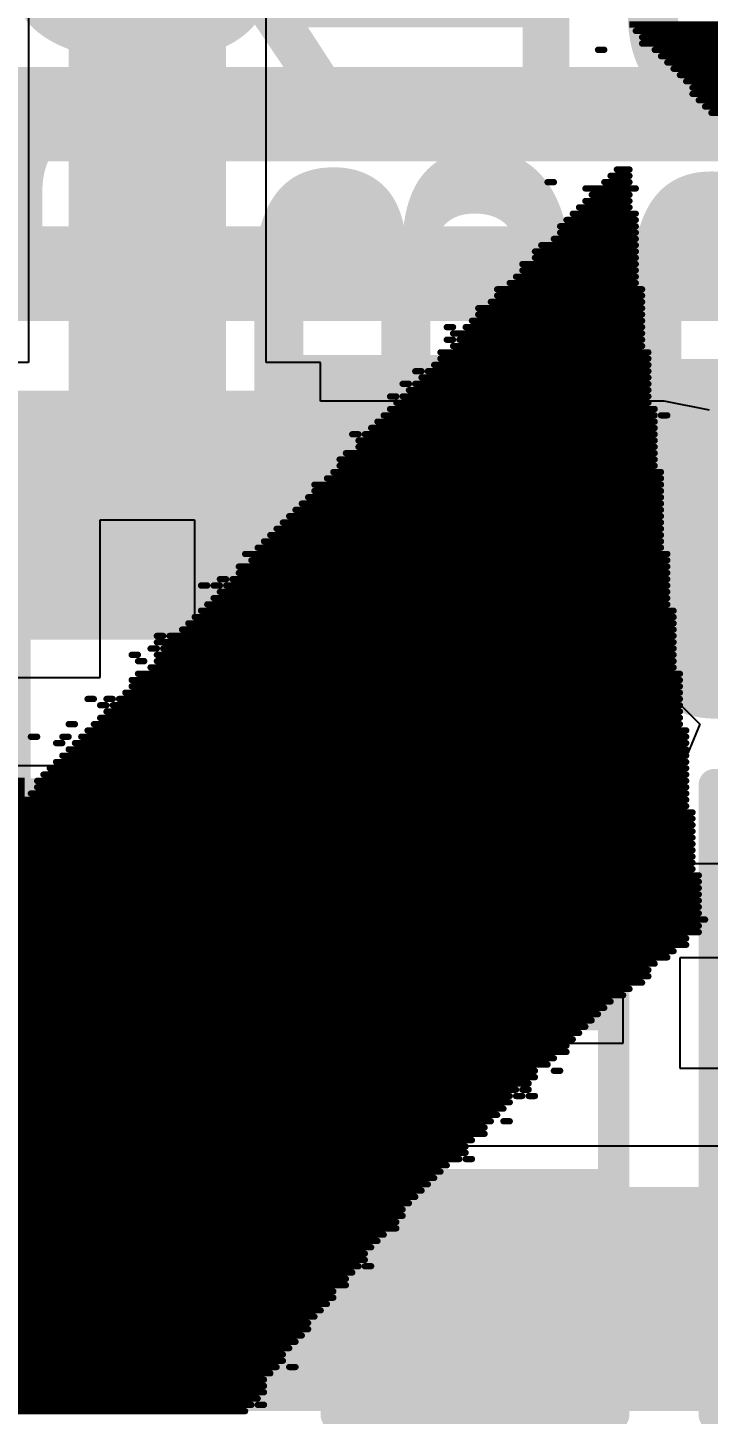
# Model space of a CAD drawing. Header units: inches. Extents: x -0.9 to 13.3, y -2.2 to 2.7.
# Drawn here: x 1.3239 to 1.4319, y -0.3965 to -0.1765 of the extents above; entities that cross this region are included whole.
import ezdxf

# ---------------------------------------------------------------- set-up
doc = ezdxf.new("R2010")
doc.units = ezdxf.units.IN
doc.header["$MEASUREMENT"] = 0
for name, color, linetype in [('Board Outline', 216, 'Continuous'), ('Bottom Layer', 5, 'Continuous'), ('Bottom Overlay', 54, 'Continuous'), ('Dimension', 6, 'Continuous'), ('Top Layer', 1, 'Continuous'), ('Top Overlay', 2, 'Continuous'), ('Top Paste', 8, 'Continuous'), ('Top Solder', 216, 'Continuous')]:
    doc.layers.add(name, color=color, linetype=linetype)
doc.styles.add('Arial', font='', dxfattribs={"height": 0.2})
doc.styles.add('Arial_Bold', font='', dxfattribs={"height": 0.2})
doc.styles.get('Arial').set_extended_font_data('Arial')
doc.styles.get('Arial_Bold').set_extended_font_data('Arial', bold=True)

# ---------------------------------------------------------------- blocks, each defined once
blk = doc.blocks.new('S______B______49')
at = {"layer": 'Top Layer'}
for points in [[(-0.045, -0.0175), (-0.045, 0.0175), (-0.015, 0.0175), (-0.015, -0.0175)], [(0.015, -0.0175), (0.015, 0.0175), (0.045, 0.0175), (0.045, -0.0175)]]:
    blk.add_hatch(color=1, dxfattribs=at).paths.add_polyline_path(points)
at = {"layer": 'Top Paste'}
for points in [[(-0.045, -0.0175), (-0.045, 0.0175), (-0.015, 0.0175), (-0.015, -0.0175)], [(0.015, -0.0175), (0.015, 0.0175), (0.045, 0.0175), (0.045, -0.0175)]]:
    blk.add_hatch(color=8, dxfattribs=at).paths.add_polyline_path(points)
at = {"layer": 'Top Solder'}
for points in [[(-0.049, -0.0215), (-0.049, 0.0215), (-0.011, 0.0215), (-0.011, -0.0215)], [(0.011, -0.0215), (0.011, 0.0215), (0.049, 0.0215), (0.049, -0.0215)]]:
    blk.add_hatch(color=216, dxfattribs=at).paths.add_polyline_path(points)
at = {"layer": 'Top Overlay', "const_width": 0.005}
for points in [[(-0.05, 0.022), (0.05, 0.022)], [(-0.05, 0.022), (-0.05, -0.022)], [(0.05, 0.022), (0.05, -0.022)], [(-0.05, -0.022), (0.05, -0.022)]]:
    blk.add_lwpolyline(points, dxfattribs=at)
at = {"layer": 'Top Overlay', "const_width": 0.0025}
for points in [[(-0.05125, 0.022, 1), (-0.04875, 0.022, 1)], [(-0.05125, 0.022, 1), (-0.04875, 0.022, 1)], [(0.04875, 0.022, 1), (0.05125, 0.022, 1)], [(0.04875, 0.022, 1), (0.05125, 0.022, 1)], [(-0.05125, -0.022, 1), (-0.04875, -0.022, 1)], [(-0.05125, -0.022, 1), (-0.04875, -0.022, 1)], [(0.04875, -0.022, 1), (0.05125, -0.022, 1)], [(0.04875, -0.022, 1), (0.05125, -0.022, 1)]]:
    blk.add_lwpolyline(points, format="xyb", close=True, dxfattribs=at)
blk = doc.blocks.new('R___0603_57')
at = {"layer": 'Top Layer'}
for points in [[(-0.015, 0.0175), (-0.015, -0.0175), (-0.045, -0.0175), (-0.045, 0.0175)], [(0.045, 0.0175), (0.045, -0.0175), (0.015, -0.0175), (0.015, 0.0175)]]:
    blk.add_hatch(color=1, dxfattribs=at).paths.add_polyline_path(points)
at = {"layer": 'Top Paste'}
for points in [[(-0.015, 0.0175), (-0.015, -0.0175), (-0.045, -0.0175), (-0.045, 0.0175)], [(0.045, 0.0175), (0.045, -0.0175), (0.015, -0.0175), (0.015, 0.0175)]]:
    blk.add_hatch(color=8, dxfattribs=at).paths.add_polyline_path(points)
at = {"layer": 'Top Solder'}
for points in [[(-0.011, 0.0215), (-0.011, -0.0215), (-0.049, -0.0215), (-0.049, 0.0215)], [(0.049, 0.0215), (0.049, -0.0215), (0.011, -0.0215), (0.011, 0.0215)]]:
    blk.add_hatch(color=216, dxfattribs=at).paths.add_polyline_path(points)
at = {"layer": 'Top Overlay', "const_width": 0.005}
for points in [[(-0.048, 0.021), (-0.048, -0.021)], [(-0.048, 0.021), (0.048, 0.021)], [(0.048, 0.021), (0.048, -0.021)], [(-0.048, -0.021), (0.048, -0.021)]]:
    blk.add_lwpolyline(points, dxfattribs=at)
at = {"layer": 'Top Overlay', "const_width": 0.0025}
for points in [[(-0.04925, 0.021, 1), (-0.04675, 0.021, 1)], [(-0.04925, 0.021, 1), (-0.04675, 0.021, 1)], [(0.04675, 0.021, 1), (0.04925, 0.021, 1)], [(0.04675, 0.021, 1), (0.04925, 0.021, 1)], [(-0.04925, -0.021, 1), (-0.04675, -0.021, 1)], [(-0.04925, -0.021, 1), (-0.04675, -0.021, 1)], [(0.04675, -0.021, 1), (0.04925, -0.021, 1)], [(0.04675, -0.021, 1), (0.04925, -0.021, 1)]]:
    blk.add_lwpolyline(points, format="xyb", close=True, dxfattribs=at)
blk = doc.blocks.new('S______B______88')
at = {"layer": 'Top Layer'}
for points in [[(-0.045, -0.0175), (-0.045, 0.0175), (-0.015, 0.0175), (-0.015, -0.0175)], [(0.015, -0.0175), (0.015, 0.0175), (0.045, 0.0175), (0.045, -0.0175)]]:
    blk.add_hatch(color=1, dxfattribs=at).paths.add_polyline_path(points)
at = {"layer": 'Top Paste'}
for points in [[(-0.045, -0.0175), (-0.045, 0.0175), (-0.015, 0.0175), (-0.015, -0.0175)], [(0.015, -0.0175), (0.015, 0.0175), (0.045, 0.0175), (0.045, -0.0175)]]:
    blk.add_hatch(color=8, dxfattribs=at).paths.add_polyline_path(points)
at = {"layer": 'Top Solder'}
for points in [[(-0.049, -0.0215), (-0.049, 0.0215), (-0.011, 0.0215), (-0.011, -0.0215)], [(0.011, -0.0215), (0.011, 0.0215), (0.049, 0.0215), (0.049, -0.0215)]]:
    blk.add_hatch(color=216, dxfattribs=at).paths.add_polyline_path(points)
at = {"layer": 'Top Overlay', "const_width": 0.005}
for points in [[(-0.05, 0.022), (-0.05, -0.022)], [(-0.05, 0.022), (0.05, 0.022)], [(0.05, 0.022), (0.05, -0.022)], [(-0.05, -0.022), (0.05, -0.022)]]:
    blk.add_lwpolyline(points, dxfattribs=at)
at = {"layer": 'Top Overlay', "const_width": 0.0025}
for points in [[(-0.05125, 0.022, 1), (-0.04875, 0.022, 1)], [(-0.05125, 0.022, 1), (-0.04875, 0.022, 1)], [(0.04875, 0.022, 1), (0.05125, 0.022, 1)], [(0.04875, 0.022, 1), (0.05125, 0.022, 1)], [(-0.05125, -0.022, 1), (-0.04875, -0.022, 1)], [(-0.05125, -0.022, 1), (-0.04875, -0.022, 1)], [(0.04875, -0.022, 1), (0.05125, -0.022, 1)], [(0.04875, -0.022, 1), (0.05125, -0.022, 1)]]:
    blk.add_lwpolyline(points, format="xyb", close=True, dxfattribs=at)

msp = doc.modelspace()

# ---------------------------------------------------------------- hatches: boundary and pattern name
at = {"layer": 'Top Layer'}
msp.add_hatch(color=1, dxfattribs=at).paths.add_polyline_path([(1.47328, -0.3605), (1.21592, -0.3605), (1.21592, -0.39605), (1.47328, -0.39605)])

# ---------------------------------------------------------------- linework, layer by layer
at = {"layer": 'Board Outline', "const_width": 0.01}
msp.add_lwpolyline([(1.99867, 0.21567, -1.122171), (-0.01159, -1.51329)], format="xyb", dxfattribs=at)
at = {"layer": 'Bottom Layer'}
for points, const_width in [([(1.29204, -0.19026), (1.45037, -0.19026)], 0.015), ([(1.31366, -0.21557), (1.48256, -0.21557)], 0.015), ([(1.30445, -0.24905), (1.44665, -0.24905)], 0.025)]:
    msp.add_lwpolyline(points, dxfattribs=dict(at, const_width=const_width))
at = {"layer": 'Bottom Overlay', "const_width": 0.001}
for points in [[(1.4194, -0.17605), (1.4484, -0.17605)], [(1.4204, -0.17705), (1.4484, -0.17705)], [(1.4214, -0.17805), (1.4494, -0.17805)], [(1.4144, -0.18005), (1.4154, -0.18005)], [(1.4214, -0.17905), (1.4504, -0.17905)], [(1.4234, -0.18005), (1.4514, -0.18005)], [(1.4244, -0.18105), (1.4524, -0.18105)], [(1.4254, -0.18205), (1.4524, -0.18205)], [(1.4264, -0.18305), (1.4534, -0.18305)], [(1.4274, -0.18405), (1.4544, -0.18405)], [(1.4284, -0.18505), (1.4554, -0.18505)], [(1.4294, -0.18605), (1.4564, -0.18605)], [(1.4294, -0.18705), (1.4564, -0.18705)], [(1.4304, -0.18805), (1.4574, -0.18805)], [(1.4314, -0.18905), (1.4584, -0.18905)], [(1.4324, -0.19005), (1.4604, -0.19005)], [(1.4164, -0.20005), (1.4194, -0.20005)], [(1.4174, -0.19905), (1.4194, -0.19905)], [(1.4064, -0.20105), (1.4074, -0.20105)], [(1.4124, -0.20205), (1.4204, -0.20205)], [(1.4154, -0.20105), (1.4194, -0.20105)], [(1.4114, -0.20505), (1.4194, -0.20505)], [(1.4124, -0.20405), (1.4194, -0.20405)], [(1.4134, -0.20305), (1.4194, -0.20305)], [(1.4094, -0.20705), (1.4204, -0.20705)], [(1.4104, -0.20605), (1.4204, -0.20605)], [(1.4084, -0.20805), (1.4204, -0.20805)], [(1.4084, -0.20905), (1.4204, -0.20905)], [(1.4054, -0.21105), (1.4204, -0.21105)], [(1.4074, -0.21005), (1.4204, -0.21005)], [(1.4044, -0.21205), (1.4204, -0.21205)], [(1.4044, -0.21305), (1.4204, -0.21305)], [(1.4014, -0.21605), (1.4204, -0.21605)], [(1.4024, -0.21405), (1.4204, -0.21405)], [(1.4024, -0.21505), (1.4204, -0.21505)], [(1.3984, -0.21805), (1.4214, -0.21805)], [(1.4004, -0.21705), (1.4204, -0.21705)], [(1.3974, -0.22005), (1.4214, -0.22005)], [(1.3984, -0.21905), (1.4214, -0.21905)], [(1.3954, -0.22105), (1.4214, -0.22105)], [(1.3954, -0.22205), (1.4214, -0.22205)], [(1.3904, -0.22405), (1.3914, -0.22405)], [(1.3934, -0.22405), (1.4214, -0.22405)], [(1.3944, -0.22305), (1.4214, -0.22305)], [(1.3904, -0.22605), (1.3914, -0.22605)], [(1.3914, -0.22505), (1.4214, -0.22505)], [(1.3914, -0.22705), (1.4214, -0.22705)], [(1.3924, -0.22605), (1.4214, -0.22605)], [(1.3894, -0.22805), (1.4224, -0.22805)], [(1.3894, -0.22905), (1.4224, -0.22905)], [(1.3854, -0.23105), (1.3864, -0.23105)], [(1.3874, -0.23105), (1.4224, -0.23105)], [(1.3884, -0.23005), (1.4224, -0.23005)], [(1.3834, -0.23305), (1.3844, -0.23305)], [(1.3854, -0.23305), (1.4224, -0.23305)], [(1.3864, -0.23205), (1.4224, -0.23205)], [(1.3814, -0.23505), (1.3824, -0.23505)], [(1.3834, -0.23505), (1.4224, -0.23505)], [(1.3844, -0.23405), (1.4224, -0.23405)], [(1.3804, -0.23805), (1.4234, -0.23805)], [(1.3814, -0.23705), (1.4234, -0.23705)], [(1.3824, -0.23605), (1.4224, -0.23605)], [(1.4244, -0.23805), (1.4254, -0.23805)], [(1.3784, -0.24005), (1.4234, -0.24005)], [(1.3794, -0.23905), (1.4234, -0.23905)], [(1.3754, -0.24105), (1.3764, -0.24105)], [(1.3764, -0.24205), (1.4234, -0.24205)], [(1.3774, -0.24105), (1.4234, -0.24105)], [(1.3744, -0.24405), (1.4234, -0.24405)], [(1.3764, -0.24305), (1.4234, -0.24305)], [(1.3734, -0.24505), (1.4234, -0.24505)], [(1.3734, -0.24605), (1.4234, -0.24605)], [(1.3694, -0.24905), (1.4244, -0.24905)], [(1.3714, -0.24805), (1.4244, -0.24805)], [(1.3724, -0.24705), (1.4244, -0.24705)], [(1.3684, -0.25105), (1.4244, -0.25105)], [(1.3694, -0.25005), (1.4244, -0.25005)], [(1.3664, -0.25305), (1.4244, -0.25305)], [(1.3674, -0.25205), (1.4244, -0.25205)], [(1.3644, -0.25505), (1.4244, -0.25505)], [(1.3654, -0.25405), (1.4244, -0.25405)], [(1.3624, -0.25705), (1.4244, -0.25705)], [(1.3634, -0.25605), (1.4244, -0.25605)], [(1.3584, -0.26005), (1.4254, -0.26005)], [(1.3604, -0.25905), (1.4244, -0.25905)], [(1.3614, -0.25805), (1.4244, -0.25805)], [(1.3574, -0.26205), (1.4254, -0.26205)], [(1.3594, -0.26105), (1.4254, -0.26105)], [(1.3544, -0.26405), (1.3554, -0.26405)], [(1.3564, -0.26405), (1.4254, -0.26405)], [(1.3574, -0.26305), (1.4254, -0.26305)], [(1.3514, -0.26505), (1.3524, -0.26505)], [(1.3534, -0.26505), (1.3544, -0.26505)], [(1.3544, -0.26605), (1.4254, -0.26605)], [(1.3554, -0.26505), (1.4254, -0.26505)], [(1.3524, -0.26805), (1.4254, -0.26805)], [(1.3534, -0.26705), (1.4254, -0.26705)], [(1.3494, -0.27105), (1.4264, -0.27105)], [(1.3504, -0.27005), (1.4264, -0.27005)], [(1.3514, -0.26905), (1.4264, -0.26905)], [(1.3444, -0.27305), (1.3454, -0.27305)], [(1.3464, -0.27305), (1.4264, -0.27305)], [(1.3484, -0.27205), (1.4264, -0.27205)], [(1.3434, -0.27505), (1.3444, -0.27505)], [(1.3444, -0.27405), (1.4264, -0.27405)], [(1.3454, -0.27505), (1.4264, -0.27505)], [(1.3404, -0.27605), (1.3414, -0.27605)], [(1.3414, -0.27705), (1.3424, -0.27705)], [(1.3444, -0.27605), (1.4264, -0.27605)], [(1.3444, -0.27705), (1.4264, -0.27705)], [(1.3414, -0.27905), (1.4274, -0.27905)], [(1.3434, -0.27805), (1.4264, -0.27805)], [(1.3394, -0.28205), (1.4274, -0.28205)], [(1.3404, -0.28005), (1.4274, -0.28005)], [(1.3404, -0.28105), (1.4274, -0.28105)], [(1.3334, -0.28305), (1.3344, -0.28305)], [(1.3354, -0.28405), (1.3364, -0.28405)], [(1.3364, -0.28305), (1.3374, -0.28305)], [(1.3374, -0.28405), (1.4274, -0.28405)], [(1.3384, -0.28305), (1.4274, -0.28305)], [(1.3354, -0.28605), (1.4274, -0.28605)], [(1.3364, -0.28505), (1.4274, -0.28505)], [(1.3304, -0.28705), (1.3314, -0.28705)], [(1.3334, -0.28805), (1.4284, -0.28805)], [(1.3344, -0.28705), (1.4274, -0.28705)], [(1.3244, -0.28905), (1.3254, -0.28905)], [(1.3284, -0.29005), (1.3294, -0.29005)], [(1.3294, -0.28905), (1.3304, -0.28905)], [(1.3314, -0.29005), (1.4284, -0.29005)], [(1.3324, -0.28905), (1.4284, -0.28905)], [(1.3284, -0.29305), (1.4284, -0.29305)], [(1.3294, -0.29205), (1.4284, -0.29205)], [(1.3304, -0.29105), (1.4284, -0.29105)], [(1.3264, -0.29505), (1.4284, -0.29505)], [(1.3274, -0.29405), (1.4284, -0.29405)], [(1.2144, -0.29605), (1.3234, -0.29605)], [(1.2154, -0.29705), (1.3234, -0.29705)], [(1.3254, -0.29605), (1.4284, -0.29605)], [(1.3254, -0.29705), (1.4284, -0.29705)], [(1.2164, -0.29805), (1.3234, -0.29805)], [(1.2164, -0.29905), (1.4284, -0.29905)], [(1.3244, -0.29805), (1.4284, -0.29805)], [(1.2184, -0.30005), (1.4284, -0.30005)], [(1.2194, -0.30105), (1.4294, -0.30105)], [(1.2204, -0.30205), (1.4294, -0.30205)], [(1.2214, -0.30305), (1.4294, -0.30305)], [(1.2214, -0.30405), (1.4294, -0.30405)], [(1.2224, -0.30505), (1.4294, -0.30505)], [(1.2244, -0.30605), (1.4294, -0.30605)], [(1.2254, -0.30705), (1.4294, -0.30705)], [(1.2254, -0.30805), (1.4294, -0.30805)], [(1.2264, -0.30905), (1.4294, -0.30905)], [(1.2274, -0.31005), (1.4294, -0.31005)], [(1.2284, -0.31105), (1.4304, -0.31105)], [(1.2294, -0.31205), (1.4304, -0.31205)], [(1.2294, -0.31305), (1.4304, -0.31305)], [(1.2304, -0.31405), (1.4304, -0.31405)], [(1.2314, -0.31505), (1.4304, -0.31505)], [(1.2324, -0.31605), (1.4304, -0.31605)], [(1.2334, -0.31705), (1.4304, -0.31705)], [(1.2344, -0.31805), (1.4314, -0.31805)], [(1.2344, -0.31905), (1.4304, -0.31905)], [(1.2354, -0.32005), (1.4304, -0.32005)], [(1.2364, -0.32105), (1.4284, -0.32105)], [(1.2374, -0.32205), (1.4284, -0.32205)], [(1.2384, -0.32305), (1.4264, -0.32305)], [(1.2394, -0.32405), (1.4254, -0.32405)], [(1.2404, -0.32505), (1.4234, -0.32505)], [(1.2404, -0.32605), (1.4224, -0.32605)], [(1.2414, -0.32705), (1.4224, -0.32705)], [(1.2414, -0.32805), (1.4214, -0.32805)], [(1.2424, -0.32905), (1.4194, -0.32905)], [(1.2434, -0.33005), (1.4184, -0.33005)], [(1.2444, -0.33105), (1.4164, -0.33105)], [(1.2454, -0.33205), (1.4154, -0.33205)], [(1.2464, -0.33305), (1.4144, -0.33305)], [(1.2464, -0.33405), (1.4134, -0.33405)], [(1.2474, -0.33505), (1.4124, -0.33505)], [(1.2484, -0.33605), (1.4114, -0.33605)], [(1.2484, -0.33705), (1.4104, -0.33705)], [(1.2494, -0.33805), (1.4094, -0.33805)], [(1.2504, -0.33905), (1.4094, -0.33905)], [(1.2504, -0.34005), (1.4074, -0.34005)], [(1.2514, -0.34105), (1.4064, -0.34105)], [(1.2524, -0.34205), (1.4044, -0.34205)], [(1.2534, -0.34305), (1.4044, -0.34305)], [(1.4074, -0.34205), (1.4084, -0.34205)], [(1.2534, -0.34405), (1.4034, -0.34405)], [(1.2544, -0.34505), (1.4014, -0.34505)], [(1.4024, -0.34505), (1.4034, -0.34505)], [(1.2554, -0.34605), (1.4004, -0.34605)], [(1.2554, -0.34705), (1.4004, -0.34705)], [(1.2564, -0.34805), (1.3994, -0.34805)], [(1.4014, -0.34605), (1.4024, -0.34605)], [(1.4034, -0.34605), (1.4044, -0.34605)], [(1.2574, -0.34905), (1.3984, -0.34905)], [(1.2574, -0.35005), (1.3974, -0.35005)], [(1.3994, -0.35005), (1.4004, -0.35005)], [(1.2584, -0.35105), (1.3964, -0.35105)], [(1.2594, -0.35205), (1.3964, -0.35205)], [(1.2594, -0.35305), (1.3944, -0.35305)], [(1.2604, -0.35405), (1.3934, -0.35405)], [(1.2604, -0.35605), (1.3924, -0.35605)], [(1.2614, -0.35505), (1.3934, -0.35505)], [(1.3934, -0.35605), (1.3944, -0.35605)], [(1.2624, -0.35705), (1.3904, -0.35705)], [(1.2634, -0.35805), (1.3894, -0.35805)], [(1.2634, -0.35905), (1.3884, -0.35905)], [(1.2624, -0.36005), (1.3874, -0.36005)], [(1.2644, -0.36105), (1.3864, -0.36105)], [(1.2654, -0.36205), (1.3854, -0.36205)], [(1.2664, -0.36305), (1.3844, -0.36305)], [(1.2664, -0.36405), (1.3834, -0.36405)], [(1.2674, -0.36505), (1.3834, -0.36505)], [(1.2684, -0.36605), (1.3824, -0.36605)], [(1.2684, -0.36705), (1.3824, -0.36705)], [(1.2684, -0.36805), (1.3804, -0.36805)], [(1.2694, -0.36905), (1.3794, -0.36905)], [(1.2704, -0.37005), (1.3784, -0.37005)], [(1.2704, -0.37105), (1.3774, -0.37105)], [(1.2714, -0.37205), (1.3774, -0.37205)], [(1.2714, -0.37305), (1.3764, -0.37305)], [(1.2724, -0.37405), (1.3754, -0.37405)], [(1.3774, -0.37305), (1.3784, -0.37305)], [(1.2734, -0.37505), (1.3744, -0.37505)], [(1.2734, -0.37605), (1.3744, -0.37605)], [(1.2734, -0.37805), (1.3724, -0.37805)], [(1.2744, -0.37705), (1.3724, -0.37705)], [(1.2754, -0.37905), (1.3714, -0.37905)], [(1.2754, -0.38005), (1.3704, -0.38005)], [(1.2764, -0.38105), (1.3694, -0.38105)], [(1.2764, -0.38205), (1.3684, -0.38205)], [(1.2774, -0.38305), (1.3684, -0.38305)], [(1.2764, -0.38405), (1.3674, -0.38405)], [(1.2784, -0.38505), (1.3664, -0.38505)], [(1.2784, -0.38605), (1.3654, -0.38605)], [(1.2794, -0.38705), (1.3644, -0.38705)], [(1.2804, -0.38805), (1.3644, -0.38805)], [(1.2804, -0.38905), (1.3634, -0.38905)], [(1.3654, -0.38905), (1.3664, -0.38905)], [(1.2804, -0.39005), (1.3624, -0.39005)], [(1.2814, -0.39105), (1.3614, -0.39105)], [(1.2814, -0.39205), (1.3614, -0.39205)], [(1.2814, -0.39405), (1.3604, -0.39405)], [(1.2824, -0.39305), (1.3614, -0.39305)], [(1.2834, -0.39505), (1.3594, -0.39505)], [(1.2834, -0.39605), (1.3584, -0.39605)], [(1.3604, -0.39505), (1.3614, -0.39505)]]:
    msp.add_lwpolyline(points, dxfattribs=at)
at = {"layer": 'Bottom Overlay', "const_width": 0.0005}
for points in [[(1.42015, -0.17705, 1), (1.42065, -0.17705, 1)], [(1.42115, -0.17805, 1), (1.42165, -0.17805, 1)], [(1.41415, -0.18005, 1), (1.41465, -0.18005, 1)], [(1.41515, -0.18005, 1), (1.41565, -0.18005, 1)], [(1.42115, -0.17905, 1), (1.42165, -0.17905, 1)], [(1.42315, -0.18005, 1), (1.42365, -0.18005, 1)], [(1.42415, -0.18105, 1), (1.42465, -0.18105, 1)], [(1.42515, -0.18205, 1), (1.42565, -0.18205, 1)], [(1.42615, -0.18305, 1), (1.42665, -0.18305, 1)], [(1.42715, -0.18405, 1), (1.42765, -0.18405, 1)], [(1.42815, -0.18505, 1), (1.42865, -0.18505, 1)], [(1.42915, -0.18605, 1), (1.42965, -0.18605, 1)], [(1.42915, -0.18705, 1), (1.42965, -0.18705, 1)], [(1.43015, -0.18805, 1), (1.43065, -0.18805, 1)], [(1.43115, -0.18905, 1), (1.43165, -0.18905, 1)], [(1.43215, -0.19005, 1), (1.43265, -0.19005, 1)], [(1.41615, -0.20005, 1), (1.41665, -0.20005, 1)], [(1.41715, -0.19905, 1), (1.41765, -0.19905, 1)], [(1.41915, -0.19905, 1), (1.41965, -0.19905, 1)], [(1.41915, -0.20005, 1), (1.41965, -0.20005, 1)], [(1.40615, -0.20105, 1), (1.40665, -0.20105, 1)], [(1.40715, -0.20105, 1), (1.40765, -0.20105, 1)], [(1.41215, -0.20205, 1), (1.41265, -0.20205, 1)], [(1.41515, -0.20105, 1), (1.41565, -0.20105, 1)], [(1.41915, -0.20105, 1), (1.41965, -0.20105, 1)], [(1.42015, -0.20205, 1), (1.42065, -0.20205, 1)], [(1.41115, -0.20505, 1), (1.41165, -0.20505, 1)], [(1.41215, -0.20405, 1), (1.41265, -0.20405, 1)], [(1.41315, -0.20305, 1), (1.41365, -0.20305, 1)], [(1.41915, -0.20305, 1), (1.41965, -0.20305, 1)], [(1.41915, -0.20405, 1), (1.41965, -0.20405, 1)], [(1.41915, -0.20505, 1), (1.41965, -0.20505, 1)], [(1.40915, -0.20705, 1), (1.40965, -0.20705, 1)], [(1.41015, -0.20605, 1), (1.41065, -0.20605, 1)], [(1.42015, -0.20605, 1), (1.42065, -0.20605, 1)], [(1.42015, -0.20705, 1), (1.42065, -0.20705, 1)], [(1.40815, -0.20805, 1), (1.40865, -0.20805, 1)], [(1.40815, -0.20905, 1), (1.40865, -0.20905, 1)], [(1.42015, -0.20805, 1), (1.42065, -0.20805, 1)], [(1.42015, -0.20905, 1), (1.42065, -0.20905, 1)], [(1.40515, -0.21105, 1), (1.40565, -0.21105, 1)], [(1.40715, -0.21005, 1), (1.40765, -0.21005, 1)], [(1.42015, -0.21005, 1), (1.42065, -0.21005, 1)], [(1.42015, -0.21105, 1), (1.42065, -0.21105, 1)], [(1.40415, -0.21205, 1), (1.40465, -0.21205, 1)], [(1.40415, -0.21305, 1), (1.40465, -0.21305, 1)], [(1.42015, -0.21205, 1), (1.42065, -0.21205, 1)], [(1.42015, -0.21305, 1), (1.42065, -0.21305, 1)], [(1.40115, -0.21605, 1), (1.40165, -0.21605, 1)], [(1.40215, -0.21405, 1), (1.40265, -0.21405, 1)], [(1.40215, -0.21505, 1), (1.40265, -0.21505, 1)], [(1.42015, -0.21405, 1), (1.42065, -0.21405, 1)], [(1.42015, -0.21505, 1), (1.42065, -0.21505, 1)], [(1.42015, -0.21605, 1), (1.42065, -0.21605, 1)], [(1.39815, -0.21805, 1), (1.39865, -0.21805, 1)], [(1.40015, -0.21705, 1), (1.40065, -0.21705, 1)], [(1.42015, -0.21705, 1), (1.42065, -0.21705, 1)], [(1.42115, -0.21805, 1), (1.42165, -0.21805, 1)], [(1.39715, -0.22005, 1), (1.39765, -0.22005, 1)], [(1.39815, -0.21905, 1), (1.39865, -0.21905, 1)], [(1.42115, -0.21905, 1), (1.42165, -0.21905, 1)], [(1.42115, -0.22005, 1), (1.42165, -0.22005, 1)], [(1.39515, -0.22105, 1), (1.39565, -0.22105, 1)], [(1.39515, -0.22205, 1), (1.39565, -0.22205, 1)], [(1.42115, -0.22105, 1), (1.42165, -0.22105, 1)], [(1.42115, -0.22205, 1), (1.42165, -0.22205, 1)], [(1.39015, -0.22405, 1), (1.39065, -0.22405, 1)], [(1.39115, -0.22405, 1), (1.39165, -0.22405, 1)], [(1.39315, -0.22405, 1), (1.39365, -0.22405, 1)], [(1.39415, -0.22305, 1), (1.39465, -0.22305, 1)], [(1.42115, -0.22305, 1), (1.42165, -0.22305, 1)], [(1.42115, -0.22405, 1), (1.42165, -0.22405, 1)], [(1.39015, -0.22605, 1), (1.39065, -0.22605, 1)], [(1.39115, -0.22505, 1), (1.39165, -0.22505, 1)], [(1.39115, -0.22605, 1), (1.39165, -0.22605, 1)], [(1.39115, -0.22705, 1), (1.39165, -0.22705, 1)], [(1.39215, -0.22605, 1), (1.39265, -0.22605, 1)], [(1.42115, -0.22505, 1), (1.42165, -0.22505, 1)], [(1.42115, -0.22605, 1), (1.42165, -0.22605, 1)], [(1.42115, -0.22705, 1), (1.42165, -0.22705, 1)], [(1.38915, -0.22805, 1), (1.38965, -0.22805, 1)], [(1.38915, -0.22905, 1), (1.38965, -0.22905, 1)], [(1.42215, -0.22805, 1), (1.42265, -0.22805, 1)], [(1.42215, -0.22905, 1), (1.42265, -0.22905, 1)], [(1.38515, -0.23105, 1), (1.38565, -0.23105, 1)], [(1.38615, -0.23105, 1), (1.38665, -0.23105, 1)], [(1.38715, -0.23105, 1), (1.38765, -0.23105, 1)], [(1.38815, -0.23005, 1), (1.38865, -0.23005, 1)], [(1.42215, -0.23005, 1), (1.42265, -0.23005, 1)], [(1.42215, -0.23105, 1), (1.42265, -0.23105, 1)], [(1.38315, -0.23305, 1), (1.38365, -0.23305, 1)], [(1.38415, -0.23305, 1), (1.38465, -0.23305, 1)], [(1.38515, -0.23305, 1), (1.38565, -0.23305, 1)], [(1.38615, -0.23205, 1), (1.38665, -0.23205, 1)], [(1.42215, -0.23205, 1), (1.42265, -0.23205, 1)], [(1.42215, -0.23305, 1), (1.42265, -0.23305, 1)], [(1.38115, -0.23505, 1), (1.38165, -0.23505, 1)], [(1.38215, -0.23505, 1), (1.38265, -0.23505, 1)], [(1.38315, -0.23505, 1), (1.38365, -0.23505, 1)], [(1.38415, -0.23405, 1), (1.38465, -0.23405, 1)], [(1.42215, -0.23405, 1), (1.42265, -0.23405, 1)], [(1.42215, -0.23505, 1), (1.42265, -0.23505, 1)], [(1.38015, -0.23805, 1), (1.38065, -0.23805, 1)], [(1.38115, -0.23705, 1), (1.38165, -0.23705, 1)], [(1.38215, -0.23605, 1), (1.38265, -0.23605, 1)], [(1.42215, -0.23605, 1), (1.42265, -0.23605, 1)], [(1.42315, -0.23705, 1), (1.42365, -0.23705, 1)], [(1.42315, -0.23805, 1), (1.42365, -0.23805, 1)], [(1.42415, -0.23805, 1), (1.42465, -0.23805, 1)], [(1.42515, -0.23805, 1), (1.42565, -0.23805, 1)], [(1.37815, -0.24005, 1), (1.37865, -0.24005, 1)], [(1.37915, -0.23905, 1), (1.37965, -0.23905, 1)], [(1.42315, -0.23905, 1), (1.42365, -0.23905, 1)], [(1.42315, -0.24005, 1), (1.42365, -0.24005, 1)], [(1.37515, -0.24105, 1), (1.37565, -0.24105, 1)], [(1.37615, -0.24105, 1), (1.37665, -0.24105, 1)], [(1.37615, -0.24205, 1), (1.37665, -0.24205, 1)], [(1.37715, -0.24105, 1), (1.37765, -0.24105, 1)], [(1.42315, -0.24105, 1), (1.42365, -0.24105, 1)], [(1.42315, -0.24205, 1), (1.42365, -0.24205, 1)], [(1.37415, -0.24405, 1), (1.37465, -0.24405, 1)], [(1.37615, -0.24305, 1), (1.37665, -0.24305, 1)], [(1.42315, -0.24305, 1), (1.42365, -0.24305, 1)], [(1.42315, -0.24405, 1), (1.42365, -0.24405, 1)], [(1.37315, -0.24505, 1), (1.37365, -0.24505, 1)], [(1.37315, -0.24605, 1), (1.37365, -0.24605, 1)], [(1.42315, -0.24505, 1), (1.42365, -0.24505, 1)], [(1.42315, -0.24605, 1), (1.42365, -0.24605, 1)], [(1.36915, -0.24905, 1), (1.36965, -0.24905, 1)], [(1.37115, -0.24805, 1), (1.37165, -0.24805, 1)], [(1.37215, -0.24705, 1), (1.37265, -0.24705, 1)], [(1.42415, -0.24705, 1), (1.42465, -0.24705, 1)], [(1.42415, -0.24805, 1), (1.42465, -0.24805, 1)], [(1.42415, -0.24905, 1), (1.42465, -0.24905, 1)], [(1.36815, -0.25105, 1), (1.36865, -0.25105, 1)], [(1.36915, -0.25005, 1), (1.36965, -0.25005, 1)], [(1.42415, -0.25005, 1), (1.42465, -0.25005, 1)], [(1.42415, -0.25105, 1), (1.42465, -0.25105, 1)], [(1.36615, -0.25305, 1), (1.36665, -0.25305, 1)], [(1.36715, -0.25205, 1), (1.36765, -0.25205, 1)], [(1.42415, -0.25205, 1), (1.42465, -0.25205, 1)], [(1.42415, -0.25305, 1), (1.42465, -0.25305, 1)], [(1.36415, -0.25505, 1), (1.36465, -0.25505, 1)], [(1.36515, -0.25405, 1), (1.36565, -0.25405, 1)], [(1.42415, -0.25405, 1), (1.42465, -0.25405, 1)], [(1.42415, -0.25505, 1), (1.42465, -0.25505, 1)], [(1.36215, -0.25705, 1), (1.36265, -0.25705, 1)], [(1.36315, -0.25605, 1), (1.36365, -0.25605, 1)], [(1.42415, -0.25605, 1), (1.42465, -0.25605, 1)], [(1.42415, -0.25705, 1), (1.42465, -0.25705, 1)], [(1.35815, -0.26005, 1), (1.35865, -0.26005, 1)], [(1.36015, -0.25905, 1), (1.36065, -0.25905, 1)], [(1.36115, -0.25805, 1), (1.36165, -0.25805, 1)], [(1.42415, -0.25805, 1), (1.42465, -0.25805, 1)], [(1.42415, -0.25905, 1), (1.42465, -0.25905, 1)], [(1.42515, -0.26005, 1), (1.42565, -0.26005, 1)], [(1.35715, -0.26205, 1), (1.35765, -0.26205, 1)], [(1.35915, -0.26105, 1), (1.35965, -0.26105, 1)], [(1.42515, -0.26105, 1), (1.42565, -0.26105, 1)], [(1.42515, -0.26205, 1), (1.42565, -0.26205, 1)], [(1.35415, -0.26405, 1), (1.35465, -0.26405, 1)], [(1.35515, -0.26405, 1), (1.35565, -0.26405, 1)], [(1.35615, -0.26405, 1), (1.35665, -0.26405, 1)], [(1.35715, -0.26305, 1), (1.35765, -0.26305, 1)], [(1.42515, -0.26305, 1), (1.42565, -0.26305, 1)], [(1.42515, -0.26405, 1), (1.42565, -0.26405, 1)], [(1.35115, -0.26505, 1), (1.35165, -0.26505, 1)], [(1.35215, -0.26505, 1), (1.35265, -0.26505, 1)], [(1.35315, -0.26505, 1), (1.35365, -0.26505, 1)], [(1.35415, -0.26505, 1), (1.35465, -0.26505, 1)], [(1.35415, -0.26605, 1), (1.35465, -0.26605, 1)], [(1.35515, -0.26505, 1), (1.35565, -0.26505, 1)], [(1.42515, -0.26505, 1), (1.42565, -0.26505, 1)], [(1.42515, -0.26605, 1), (1.42565, -0.26605, 1)], [(1.35215, -0.26805, 1), (1.35265, -0.26805, 1)], [(1.35315, -0.26705, 1), (1.35365, -0.26705, 1)], [(1.42515, -0.26705, 1), (1.42565, -0.26705, 1)], [(1.42515, -0.26805, 1), (1.42565, -0.26805, 1)], [(1.34915, -0.27105, 1), (1.34965, -0.27105, 1)], [(1.35015, -0.27005, 1), (1.35065, -0.27005, 1)], [(1.35115, -0.26905, 1), (1.35165, -0.26905, 1)], [(1.42615, -0.26905, 1), (1.42665, -0.26905, 1)], [(1.42615, -0.27005, 1), (1.42665, -0.27005, 1)], [(1.42615, -0.27105, 1), (1.42665, -0.27105, 1)], [(1.34415, -0.27305, 1), (1.34465, -0.27305, 1)], [(1.34515, -0.27305, 1), (1.34565, -0.27305, 1)], [(1.34615, -0.27305, 1), (1.34665, -0.27305, 1)], [(1.34815, -0.27205, 1), (1.34865, -0.27205, 1)], [(1.42615, -0.27205, 1), (1.42665, -0.27205, 1)], [(1.42615, -0.27305, 1), (1.42665, -0.27305, 1)], [(1.34315, -0.27505, 1), (1.34365, -0.27505, 1)], [(1.34415, -0.27405, 1), (1.34465, -0.27405, 1)], [(1.34415, -0.27505, 1), (1.34465, -0.27505, 1)], [(1.34515, -0.27505, 1), (1.34565, -0.27505, 1)], [(1.42615, -0.27405, 1), (1.42665, -0.27405, 1)], [(1.42615, -0.27505, 1), (1.42665, -0.27505, 1)], [(1.34015, -0.27605, 1), (1.34065, -0.27605, 1)], [(1.34115, -0.27605, 1), (1.34165, -0.27605, 1)], [(1.34115, -0.27705, 1), (1.34165, -0.27705, 1)], [(1.34215, -0.27705, 1), (1.34265, -0.27705, 1)], [(1.34415, -0.27605, 1), (1.34465, -0.27605, 1)], [(1.34415, -0.27705, 1), (1.34465, -0.27705, 1)], [(1.42615, -0.27605, 1), (1.42665, -0.27605, 1)], [(1.42615, -0.27705, 1), (1.42665, -0.27705, 1)], [(1.34115, -0.27905, 1), (1.34165, -0.27905, 1)], [(1.34315, -0.27805, 1), (1.34365, -0.27805, 1)], [(1.42615, -0.27805, 1), (1.42665, -0.27805, 1)], [(1.42715, -0.27905, 1), (1.42765, -0.27905, 1)], [(1.33915, -0.28205, 1), (1.33965, -0.28205, 1)], [(1.34015, -0.28005, 1), (1.34065, -0.28005, 1)], [(1.34015, -0.28105, 1), (1.34065, -0.28105, 1)], [(1.42715, -0.28005, 1), (1.42765, -0.28005, 1)], [(1.42715, -0.28105, 1), (1.42765, -0.28105, 1)], [(1.42715, -0.28205, 1), (1.42765, -0.28205, 1)], [(1.33315, -0.28305, 1), (1.33365, -0.28305, 1)], [(1.33415, -0.28305, 1), (1.33465, -0.28305, 1)], [(1.33515, -0.28405, 1), (1.33565, -0.28405, 1)], [(1.33615, -0.28305, 1), (1.33665, -0.28305, 1)], [(1.33615, -0.28405, 1), (1.33665, -0.28405, 1)], [(1.33715, -0.28305, 1), (1.33765, -0.28305, 1)], [(1.33715, -0.28405, 1), (1.33765, -0.28405, 1)], [(1.33815, -0.28305, 1), (1.33865, -0.28305, 1)], [(1.42715, -0.28305, 1), (1.42765, -0.28305, 1)], [(1.42715, -0.28405, 1), (1.42765, -0.28405, 1)], [(1.33515, -0.28605, 1), (1.33565, -0.28605, 1)], [(1.33615, -0.28505, 1), (1.33665, -0.28505, 1)], [(1.42715, -0.28505, 1), (1.42765, -0.28505, 1)], [(1.42715, -0.28605, 1), (1.42765, -0.28605, 1)], [(1.33015, -0.28705, 1), (1.33065, -0.28705, 1)], [(1.33115, -0.28705, 1), (1.33165, -0.28705, 1)], [(1.33315, -0.28805, 1), (1.33365, -0.28805, 1)], [(1.33415, -0.28705, 1), (1.33465, -0.28705, 1)], [(1.42715, -0.28705, 1), (1.42765, -0.28705, 1)], [(1.42815, -0.28805, 1), (1.42865, -0.28805, 1)], [(1.32415, -0.28905, 1), (1.32465, -0.28905, 1)], [(1.32515, -0.28905, 1), (1.32565, -0.28905, 1)], [(1.32815, -0.29005, 1), (1.32865, -0.29005, 1)], [(1.32915, -0.28905, 1), (1.32965, -0.28905, 1)], [(1.32915, -0.29005, 1), (1.32965, -0.29005, 1)], [(1.33015, -0.28905, 1), (1.33065, -0.28905, 1)], [(1.33115, -0.29005, 1), (1.33165, -0.29005, 1)], [(1.33215, -0.28905, 1), (1.33265, -0.28905, 1)], [(1.42815, -0.28905, 1), (1.42865, -0.28905, 1)], [(1.42815, -0.29005, 1), (1.42865, -0.29005, 1)], [(1.32815, -0.29305, 1), (1.32865, -0.29305, 1)], [(1.32915, -0.29205, 1), (1.32965, -0.29205, 1)], [(1.33015, -0.29105, 1), (1.33065, -0.29105, 1)], [(1.42815, -0.29105, 1), (1.42865, -0.29105, 1)], [(1.42815, -0.29205, 1), (1.42865, -0.29205, 1)], [(1.42815, -0.29305, 1), (1.42865, -0.29305, 1)], [(1.32615, -0.29505, 1), (1.32665, -0.29505, 1)], [(1.32715, -0.29405, 1), (1.32765, -0.29405, 1)], [(1.42815, -0.29405, 1), (1.42865, -0.29405, 1)], [(1.42815, -0.29505, 1), (1.42865, -0.29505, 1)], [(1.32515, -0.29605, 1), (1.32565, -0.29605, 1)], [(1.32515, -0.29705, 1), (1.32565, -0.29705, 1)], [(1.42815, -0.29605, 1), (1.42865, -0.29605, 1)], [(1.42815, -0.29705, 1), (1.42865, -0.29705, 1)], [(1.32415, -0.29805, 1), (1.32465, -0.29805, 1)], [(1.42815, -0.29805, 1), (1.42865, -0.29805, 1)], [(1.42815, -0.29905, 1), (1.42865, -0.29905, 1)], [(1.42815, -0.30005, 1), (1.42865, -0.30005, 1)], [(1.42915, -0.30105, 1), (1.42965, -0.30105, 1)], [(1.42915, -0.30205, 1), (1.42965, -0.30205, 1)], [(1.42915, -0.30305, 1), (1.42965, -0.30305, 1)], [(1.42915, -0.30405, 1), (1.42965, -0.30405, 1)], [(1.42915, -0.30505, 1), (1.42965, -0.30505, 1)], [(1.42915, -0.30605, 1), (1.42965, -0.30605, 1)], [(1.42915, -0.30705, 1), (1.42965, -0.30705, 1)], [(1.42915, -0.30805, 1), (1.42965, -0.30805, 1)], [(1.42915, -0.30905, 1), (1.42965, -0.30905, 1)], [(1.42915, -0.31005, 1), (1.42965, -0.31005, 1)], [(1.43015, -0.31105, 1), (1.43065, -0.31105, 1)], [(1.43015, -0.31205, 1), (1.43065, -0.31205, 1)], [(1.43015, -0.31305, 1), (1.43065, -0.31305, 1)], [(1.43015, -0.31405, 1), (1.43065, -0.31405, 1)], [(1.43015, -0.31505, 1), (1.43065, -0.31505, 1)], [(1.43015, -0.31605, 1), (1.43065, -0.31605, 1)], [(1.43015, -0.31705, 1), (1.43065, -0.31705, 1)], [(1.43015, -0.31905, 1), (1.43065, -0.31905, 1)], [(1.43115, -0.31805, 1), (1.43165, -0.31805, 1)], [(1.42815, -0.32105, 1), (1.42865, -0.32105, 1)], [(1.43015, -0.32005, 1), (1.43065, -0.32005, 1)], [(1.42615, -0.32305, 1), (1.42665, -0.32305, 1)], [(1.42815, -0.32205, 1), (1.42865, -0.32205, 1)], [(1.42215, -0.32605, 1), (1.42265, -0.32605, 1)], [(1.42315, -0.32505, 1), (1.42365, -0.32505, 1)], [(1.42515, -0.32405, 1), (1.42565, -0.32405, 1)], [(1.42115, -0.32805, 1), (1.42165, -0.32805, 1)], [(1.42215, -0.32705, 1), (1.42265, -0.32705, 1)], [(1.41815, -0.33005, 1), (1.41865, -0.33005, 1)], [(1.41915, -0.32905, 1), (1.41965, -0.32905, 1)], [(1.41515, -0.33205, 1), (1.41565, -0.33205, 1)], [(1.41615, -0.33105, 1), (1.41665, -0.33105, 1)], [(1.41315, -0.33405, 1), (1.41365, -0.33405, 1)], [(1.41415, -0.33305, 1), (1.41465, -0.33305, 1)], [(1.41015, -0.33705, 1), (1.41065, -0.33705, 1)], [(1.41115, -0.33605, 1), (1.41165, -0.33605, 1)], [(1.41215, -0.33505, 1), (1.41265, -0.33505, 1)], [(1.40915, -0.33805, 1), (1.40965, -0.33805, 1)], [(1.40915, -0.33905, 1), (1.40965, -0.33905, 1)], [(1.40615, -0.34105, 1), (1.40665, -0.34105, 1)], [(1.40715, -0.34005, 1), (1.40765, -0.34005, 1)], [(1.40415, -0.34205, 1), (1.40465, -0.34205, 1)], [(1.40415, -0.34305, 1), (1.40465, -0.34305, 1)], [(1.40715, -0.34205, 1), (1.40765, -0.34205, 1)], [(1.40815, -0.34205, 1), (1.40865, -0.34205, 1)], [(1.40115, -0.34505, 1), (1.40165, -0.34505, 1)], [(1.40215, -0.34505, 1), (1.40265, -0.34505, 1)], [(1.40315, -0.34405, 1), (1.40365, -0.34405, 1)], [(1.40315, -0.34505, 1), (1.40365, -0.34505, 1)], [(1.39915, -0.34805, 1), (1.39965, -0.34805, 1)], [(1.40015, -0.34605, 1), (1.40065, -0.34605, 1)], [(1.40015, -0.34705, 1), (1.40065, -0.34705, 1)], [(1.40115, -0.34605, 1), (1.40165, -0.34605, 1)], [(1.40215, -0.34605, 1), (1.40265, -0.34605, 1)], [(1.40315, -0.34605, 1), (1.40365, -0.34605, 1)], [(1.40415, -0.34605, 1), (1.40465, -0.34605, 1)], [(1.39715, -0.35005, 1), (1.39765, -0.35005, 1)], [(1.39815, -0.34905, 1), (1.39865, -0.34905, 1)], [(1.39915, -0.35005, 1), (1.39965, -0.35005, 1)], [(1.40015, -0.35005, 1), (1.40065, -0.35005, 1)], [(1.39615, -0.35105, 1), (1.39665, -0.35105, 1)], [(1.39615, -0.35205, 1), (1.39665, -0.35205, 1)], [(1.39315, -0.35405, 1), (1.39365, -0.35405, 1)], [(1.39415, -0.35305, 1), (1.39465, -0.35305, 1)], [(1.39215, -0.35605, 1), (1.39265, -0.35605, 1)], [(1.39315, -0.35505, 1), (1.39365, -0.35505, 1)], [(1.39315, -0.35605, 1), (1.39365, -0.35605, 1)], [(1.39415, -0.35605, 1), (1.39465, -0.35605, 1)], [(1.38815, -0.35905, 1), (1.38865, -0.35905, 1)], [(1.38915, -0.35805, 1), (1.38965, -0.35805, 1)], [(1.39015, -0.35705, 1), (1.39065, -0.35705, 1)], [(1.38615, -0.36105, 1), (1.38665, -0.36105, 1)], [(1.38715, -0.36005, 1), (1.38765, -0.36005, 1)], [(1.38415, -0.36305, 1), (1.38465, -0.36305, 1)], [(1.38515, -0.36205, 1), (1.38565, -0.36205, 1)], [(1.38315, -0.36405, 1), (1.38365, -0.36405, 1)], [(1.38315, -0.36505, 1), (1.38365, -0.36505, 1)], [(1.38215, -0.36605, 1), (1.38265, -0.36605, 1)], [(1.38215, -0.36705, 1), (1.38265, -0.36705, 1)], [(1.37815, -0.37005, 1), (1.37865, -0.37005, 1)], [(1.37915, -0.36905, 1), (1.37965, -0.36905, 1)], [(1.38015, -0.36805, 1), (1.38065, -0.36805, 1)], [(1.37715, -0.37105, 1), (1.37765, -0.37105, 1)], [(1.37715, -0.37205, 1), (1.37765, -0.37205, 1)], [(1.37515, -0.37405, 1), (1.37565, -0.37405, 1)], [(1.37615, -0.37305, 1), (1.37665, -0.37305, 1)], [(1.37715, -0.37305, 1), (1.37765, -0.37305, 1)], [(1.37815, -0.37305, 1), (1.37865, -0.37305, 1)], [(1.37415, -0.37505, 1), (1.37465, -0.37505, 1)], [(1.37415, -0.37605, 1), (1.37465, -0.37605, 1)], [(1.37215, -0.37705, 1), (1.37265, -0.37705, 1)], [(1.37215, -0.37805, 1), (1.37265, -0.37805, 1)], [(1.36915, -0.38105, 1), (1.36965, -0.38105, 1)], [(1.37015, -0.38005, 1), (1.37065, -0.38005, 1)], [(1.37115, -0.37905, 1), (1.37165, -0.37905, 1)], [(1.36815, -0.38205, 1), (1.36865, -0.38205, 1)], [(1.36815, -0.38305, 1), (1.36865, -0.38305, 1)], [(1.36615, -0.38505, 1), (1.36665, -0.38505, 1)], [(1.36715, -0.38405, 1), (1.36765, -0.38405, 1)], [(1.36415, -0.38705, 1), (1.36465, -0.38705, 1)], [(1.36515, -0.38605, 1), (1.36565, -0.38605, 1)], [(1.36315, -0.38905, 1), (1.36365, -0.38905, 1)], [(1.36415, -0.38805, 1), (1.36465, -0.38805, 1)], [(1.36515, -0.38905, 1), (1.36565, -0.38905, 1)], [(1.36615, -0.38905, 1), (1.36665, -0.38905, 1)], [(1.36115, -0.39105, 1), (1.36165, -0.39105, 1)], [(1.36115, -0.39205, 1), (1.36165, -0.39205, 1)], [(1.36215, -0.39005, 1), (1.36265, -0.39005, 1)], [(1.36015, -0.39405, 1), (1.36065, -0.39405, 1)], [(1.36115, -0.39305, 1), (1.36165, -0.39305, 1)], [(1.35815, -0.39605, 1), (1.35865, -0.39605, 1)], [(1.35915, -0.39505, 1), (1.35965, -0.39505, 1)], [(1.36015, -0.39505, 1), (1.36065, -0.39505, 1)], [(1.36115, -0.39505, 1), (1.36165, -0.39505, 1)]]:
    msp.add_lwpolyline(points, format="xyb", close=True, dxfattribs=at)
at = {"layer": 'Dimension', "const_width": 0.01}
msp.add_lwpolyline([(0.04081, 0.0156, -3.064051), (0.02964, -1.5299)], format="xyb", dxfattribs=at)
at = {"layer": 'Top Layer'}
for p, q in [((1.32401, -0.13045), (1.32401, -0.22965)), ((1.36174, -0.22965), (1.36174, -0.13826)), ((1.32401, -0.22965), (1.31737, -0.22965)), ((1.37038, -0.22965), (1.36174, -0.22965)), ((1.37038, -0.23578), (1.37038, -0.22965)), ((1.42488, -0.23578), (1.37038, -0.23578)), ((1.4321, -0.23722), (1.42488, -0.23578)), ((1.33538, -0.27965), (1.33538, -0.25465)), ((1.33538, -0.25465), (1.35038, -0.25465)), ((1.35038, -0.25465), (1.35038, -0.27965)), ((1.37038, -0.27965), (1.37038, -0.27351)), ((1.37038, -0.27351), (1.41706, -0.27351)), ((1.41706, -0.27351), (1.43058, -0.28703)), ((1.31737, -0.27965), (1.33538, -0.27965)), ((1.35038, -0.27965), (1.37038, -0.27965)), ((1.43058, -0.28703), (1.42867, -0.29165)), ((1.42867, -0.29165), (1.42738, -0.29165)), ((1.42738, -0.29165), (1.42738, -0.30915)), ((1.36638, -0.29365), (1.32237, -0.29365)), ((1.36638, -0.30088), (1.36638, -0.29365)), ((1.41838, -0.29565), (1.37138, -0.29565)), ((1.37138, -0.29565), (1.37138, -0.30088)), ((1.41838, -0.33765), (1.41838, -0.29565)), ((1.37138, -0.30088), (1.36638, -0.30088)), ((1.42738, -0.30915), (1.45488, -0.30915)), ((1.44738, -0.32415), (1.42738, -0.32415)), ((1.42738, -0.32415), (1.42738, -0.34165)), ((1.36638, -0.33565), (1.36638, -0.32841)), ((1.36638, -0.32841), (1.37138, -0.32841)), ((1.37138, -0.32841), (1.37138, -0.33765)), ((1.32171, -0.33565), (1.36638, -0.33565)), ((1.37138, -0.33765), (1.41838, -0.33765)), ((1.42738, -0.34165), (1.44738, -0.34165)), ((1.47328, -0.35401), (1.21592, -0.35401))]:
    msp.add_line(p, q, dxfattribs=at)
for points, const_width in [([(1.34288, -0.25465), (1.34288, -0.13045)], 0.025), ([(1.34288, -0.25465), (1.42488, -0.25465)], 0.025), ([(1.42488, -0.25465), (1.45488, -0.28465)], 0.025), ([(1.34288, -0.31465), (1.39005, -0.31465)], 0.015)]:
    msp.add_lwpolyline(points, dxfattribs=dict(at, const_width=const_width))
for points, const_width in [([(1.33663, -0.25465, 1), (1.34913, -0.25465, 1)], 0.0125), ([(1.33663, -0.25465, 1), (1.34913, -0.25465, 1)], 0.0125), ([(1.41863, -0.25465, 1), (1.43113, -0.25465, 1)], 0.0125), ([(1.41863, -0.25465, 1), (1.43113, -0.25465, 1)], 0.0125), ([(1.33913, -0.31465, 1), (1.34663, -0.31465, 1)], 0.0075), ([(1.3863, -0.31465, 1), (1.3938, -0.31465, 1)], 0.0075), ([(1.3863, -0.31465, 1), (1.3938, -0.31465, 1)], 0.0075), ([(1.39113, -0.31665, 1), (1.39863, -0.31665, 1)], 0.0075)]:
    msp.add_lwpolyline(points, format="xyb", close=True, dxfattribs=dict(at, const_width=const_width))
at = {"layer": 'Top Layer', "const_width": 0.015}
msp.add_lwpolyline([(1.39005, -0.31465, -0.198912), (1.39488, -0.31665)], format="xyb", dxfattribs=at)

# ---------------------------------------------------------------- block references
at = {"rotation": 90}
for name, p in [('R___0603_57', (1.34288, -0.28465)), ('S______B______49', (1.39488, -0.34665)), ('S______B______88', (1.45488, -0.34665))]:
    msp.add_blockref(name, p, dxfattribs=at)

# ---------------------------------------------------------------- texts
at = {"layer": 'Top Overlay'}
for s, height, style, p in [('R66', 0.04, 'Arial', (1.36187, -0.22496)), ('SB1', 0.05, 'Arial_Bold', (1.40988, -0.28978)), ('SB3', 0.05, 'Arial_Bold', (1.46988, -0.29044))]:
    msp.add_text(s, height=height, rotation=90, dxfattribs=dict(at, style=style)).set_placement(p)

doc.saveas('drawing.dxf')
